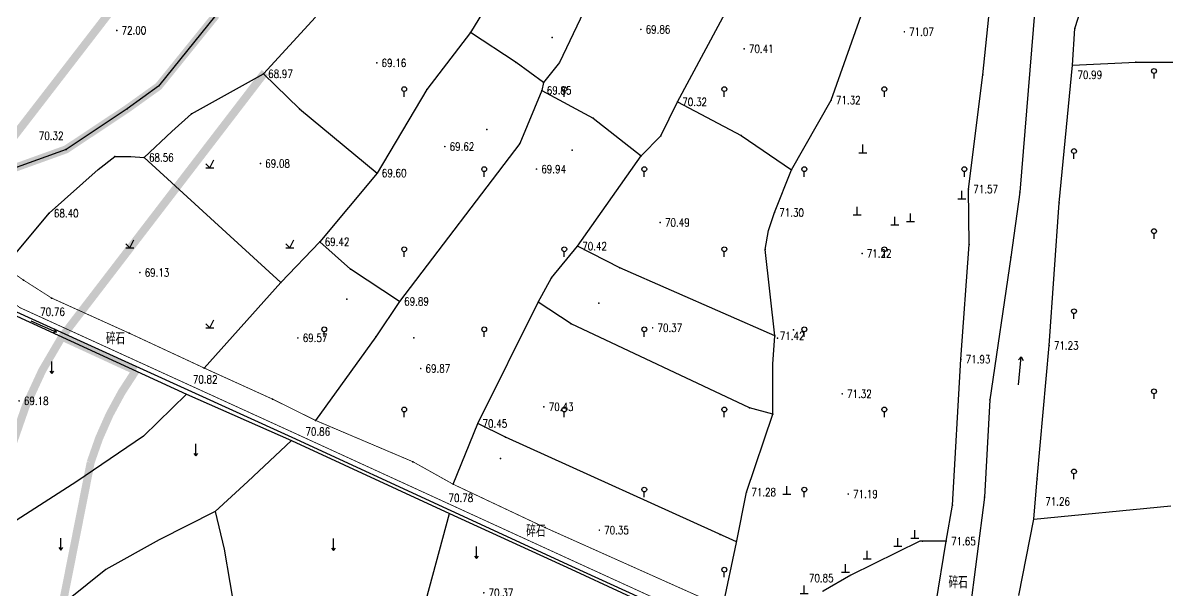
# Model space of a CAD drawing. Extents: x 10519 to 17598, y -625 to 2857.
# Drawn here: x 14022.7 to 14165.7, y 833 to 903.9 of the extents above; entities that cross this region are included whole.
import ezdxf
from ezdxf.enums import TextEntityAlignment as Align

# ---------------------------------------------------------------- set-up
doc = ezdxf.new("R2010")
doc.units = 0
doc.header["$MEASUREMENT"] = 0
doc.linetypes.add('X3', pattern=[5, 4, -1])
doc.layers.get('0').update_dxf_attribs({"linetype": 'CONTINUOUS'})
for name, color, linetype in [('0000原地形', 252, 'CONTINUOUS'), ('0000白沙溪改线', 1, 'CONTINUOUS'), ('GCD', 224, 'CONTINUOUS')]:
    doc.layers.add(name, color=color, linetype=linetype)
doc.styles.add('HZ', font='txt8.shx', dxfattribs={"width": 0.8, "bigfont": 'hz.shx'})
doc.styles.get("Standard").update_dxf_attribs({"font": 'txt8.shx', "width": 0.8, "bigfont": 'hz.shx'})
doc.styles.add('正等线体', font='txt8.shx', dxfattribs={"width": 0.8, "bigfont": 'hz.shx'})
doc.linetypes.add('10421', pattern='A,2,[150,AAA.SHX,S=1,R=0,X=0,Y=1],1e-11', length=2)

# ---------------------------------------------------------------- blocks, each defined once
blk = doc.blocks.new('GC200')
at = {"linetype": 'Continuous', "const_width": 0.2, "flags": 128}
blk.add_lwpolyline([(-0.1, 0, 1), (0.1, 0, 1)], format="xyb", close=True, dxfattribs=at)
blk = doc.blocks.new('GC111')
for p, q in [((-1, 0), (1, 0)), ((0, 0), (0, 2))]:
    blk.add_line(p, q)

msp = doc.modelspace()

# ---------------------------------------------------------------- linework, layer by layer
at = {"layer": '0000原地形', "linetype": '10421'}
for p, q in [((14142.68, 897.38, 70.94), (14144.58, 915.59, 70.94)), ((14154.2, 903.15, 70.96), (14156.39, 909.94, 70.96)), ((14123.74, 894.23, 69.96), (14127.96, 906.06, 69.96)), ((14149.21, 905.59, 70.94), (14147.34, 882.74, 70.94)), ((14153.91, 898.59, 70.96), (14154.2, 903.15, 70.96)), ((14152.24, 881.39, 70.96), (14153.91, 898.59, 70.96)), ((14140.91, 883.11, 70.94), (14142.68, 897.38, 70.94)), ((14118.77, 885.51, 69.96), (14123.74, 894.23, 69.96)), ((14116.66, 880.17, 69.96), (14118.77, 885.51, 69.96)), ((14140.98, 876.21, 70.94), (14140.91, 883.11, 70.94)), ((14147.34, 882.74, 70.94), (14146.18, 874.63, 70.94)), ((14150.98, 863.57, 70.96), (14152.24, 881.39, 70.96)), ((14115.93, 877.93, 69.96), (14116.66, 880.17, 69.96)), ((14115.48, 875.58, 69.96), (14115.93, 877.93, 69.96)), ((14116.72, 864.78, 69.96), (14115.48, 875.58, 69.96)), ((14139.96, 861.86, 70.94), (14140.98, 876.21, 70.94)), ((14146.18, 874.63, 70.94), (14143.59, 856.82, 70.94)), ((14116.44, 861.26, 69.96), (14116.72, 864.78, 69.96)), ((14149.48, 846.94, 70.96), (14150.98, 863.57, 70.96)), ((14116.44, 855.01, 69.96), (14116.44, 861.26, 69.96)), ((14138.9, 843.67, 70.94), (14139.96, 861.86, 70.94)), ((14143.59, 856.82, 70.94), (14142.89, 844.63, 70.94)), ((14113.17, 845.27, 69.96), (14116.44, 855.01, 69.96)), ((14149.09, 841.91, 70.96), (14149.48, 846.94, 70.96)), ((14111.92, 839.01, 69.96), (14113.17, 845.27, 69.96)), ((14142.89, 844.63, 70.94), (14140.99, 829.84, 70.94)), ((14138.13, 839.15, 70.94), (14138.9, 843.67, 70.94)), ((14147.19, 832.39, 70.96), (14149.09, 841.91, 70.96)), ((14110.21, 830.92, 69.96), (14111.92, 839.01, 69.96)), ((14134.83, 839.15, 70.94), (14126.2, 834.93, 70.94)), ((14136.03, 839.15, 70.94), (14134.83, 839.15, 70.94)), ((14138.13, 839.15, 70.94), (14136.03, 839.15, 70.94)), ((14136.83, 831.23, 70.94), (14138.13, 839.15, 70.94)), ((14126.2, 834.93, 70.94), (14122.73, 832.92, 70.94))]:
    msp.add_line(p, q, dxfattribs=at)
at = {"layer": '0000原地形', "linetype": 'Continuous'}
for p, q in [((14086.06, 914.83, 69.1), (14078.67, 902.68, 69.1)), ((14094.43, 908.71, 70.16), (14089.81, 898.92, 70.16)), ((14104.54, 893.99, 70.78), (14111.4, 906.81, 70.78)), ((14052.78, 897.5), (14059.3, 904.57)), ((14078.67, 902.68, 69.1), (14073.21, 895.55, 69.1)), ((14084.39, 898.91, 69.76), (14078.67, 902.68, 69.76)), ((14087.8, 896.42, 69.76), (14084.39, 898.91, 69.76)), ((14089.81, 898.92, 70.16), (14087.8, 896.42, 70.16)), ((14153.91, 898.59, 70.99), (14161.82, 898.96, 70.99)), ((14161.82, 898.96, 70.99), (14166.89, 898.96, 70.99)), ((14043.79, 892.5), (14052.78, 897.5)), ((14052.78, 897.5, 68.97), (14057.31, 893.12, 68.97)), ((14073.21, 895.55, 69.1), (14066.99, 885.11, 69.1)), ((14087.6, 895.44, 70.16), (14084.82, 888.81, 70.16)), ((14087.8, 896.42, 70.16), (14087.6, 895.44, 70.16)), ((14087.6, 895.44, 69.85), (14093.98, 891.96, 69.85)), ((14102.46, 889.77, 70.78), (14104.54, 893.99, 70.78)), ((14104.54, 893.99, 70.32), (14112.48, 889.8, 70.32)), ((14041.33, 890.3), (14043.79, 892.5)), ((14057.31, 893.12, 68.97), (14066.99, 885.11, 68.97)), ((14093.98, 891.96, 69.85), (14100.01, 887.25, 69.85)), ((14037.89, 887.05), (14041.33, 890.3)), ((14100.01, 887.25, 70.78), (14102.46, 889.77, 70.78)), ((14112.48, 889.8, 70.32), (14118.77, 885.51, 70.32)), ((14084.82, 888.81, 70.16), (14069.78, 869.09, 70.16)), ((14032.15, 885.54), (14034.21, 887.18)), ((14034.21, 887.18), (14036.21, 887.18)), ((14036.21, 887.18), (14037.89, 887.05)), ((14037.89, 887.05, 68.56), (14054.95, 871.47, 68.56)), ((14092.04, 875.98, 70.78), (14100.01, 887.25, 70.78)), ((14026.01, 880.09), (14032.15, 885.54)), ((14066.99, 885.11, 69.1), (14059.85, 876.53, 69.1)), ((14020.43, 873.41), (14026.01, 880.09)), ((14059.85, 876.53, 69.1), (14054.95, 871.47, 69.1)), ((14063.69, 873.13, 69.89), (14059.85, 876.53, 69.89)), ((14088.81, 872.05, 70.78), (14092.04, 875.98, 70.78)), ((14097.32, 873.29, 69.96), (14092.04, 875.98, 69.96)), ((14069.78, 869.09, 69.89), (14063.69, 873.13, 69.89)), ((14116.72, 864.78, 69.96), (14097.32, 873.29, 69.96)), ((14054.95, 871.47, 69.1), (14045.39, 860.77, 69.1)), ((14087.11, 869.01, 70.78), (14088.81, 872.05, 70.78)), ((14019.91, 868.22), (14043.17, 857.52)), ((14043.39, 858, 71.34), (14020.16, 868.56, 71.34)), ((14069.78, 869.09, 70.16), (14066.82, 864.66, 70.16)), ((14079.57, 853.83, 70.78), (14087.11, 869.01, 70.78)), ((14091.26, 866.28, 69.96), (14087.11, 869.01, 69.96)), ((14113.55, 855.79, 69.96), (14091.26, 866.28, 69.96)), ((14066.82, 864.66, 70.16), (14059.29, 854.24, 70.16)), ((14056.38, 852.1, 71.34), (14043.39, 858, 71.34)), ((14043.17, 857.52, 70.4), (14037.8, 852.26, 70.4)), ((14043.17, 857.52), (14056.29, 851.71)), ((14116.44, 855.01, 69.96), (14113.55, 855.79, 69.96)), ((14076.51, 846.26, 70.78), (14079.57, 853.83, 70.78)), ((14083.05, 852.13, 70.35), (14079.57, 853.83, 70.35)), ((14037.8, 852.26, 70.4), (14029.46, 846.59, 70.4)), ((14056.29, 851.71, 70.4), (14050.86, 846.6, 70.4)), ((14056.29, 851.71), (14076.06, 842.62)), ((14076.26, 842.94, 71.34), (14056.38, 852.1, 71.34)), ((14111.93, 839.06, 70.35), (14083.05, 852.13, 70.35)), ((14029.46, 846.59, 70.4), (14006.86, 832.08, 70.4)), ((14050.86, 846.6, 70.4), (14046.78, 842.85, 70.4)), ((14046.78, 842.85, 70.4), (14039.76, 839.32, 70.4)), ((14046.78, 842.85, 70.03), (14047.89, 838.14, 70.03)), ((14072.7, 830.29, 70.4), (14076.06, 842.62, 70.4)), ((14076.06, 842.62), (14091.24, 835.66)), ((14091.35, 835.99, 71.34), (14076.26, 842.94, 71.34)), ((14149.09, 841.91, 71.26), (14166.21, 843.57, 71.26)), ((14039.76, 839.32, 70.4), (14033.09, 835.61, 70.4)), ((14047.89, 838.14, 70.03), (14049.47, 828.77, 70.03)), ((14033.09, 835.61, 70.4), (14024.2, 828.49, 70.4)), ((14091.24, 835.66), (14110.04, 827)), ((14110.46, 827.29, 71.34), (14091.35, 835.99, 71.34))]:
    msp.add_line(p, q, dxfattribs=at)
at = {"layer": '0000原地形'}
for p, q in [((14164.09, 896.91), (14164.09, 897.56)), ((14070.39, 894.65), (14070.39, 895.3)), ((14090.39, 894.65), (14090.39, 895.3)), ((14110.39, 894.65), (14110.39, 895.3)), ((14130.39, 894.65), (14130.39, 895.3)), ((14046.1, 885.77), (14046.6, 886.77)), ((14154.09, 886.91), (14154.09, 887.56)), ((14045.6, 886.27), (14046.1, 885.77)), ((14045.6, 885.77), (14046.6, 885.77)), ((14080.39, 884.65), (14080.39, 885.3)), ((14100.39, 884.65), (14100.39, 885.3)), ((14120.39, 884.65), (14120.39, 885.3)), ((14140.39, 884.65), (14140.39, 885.3)), ((14036.1, 875.77), (14036.6, 876.77)), ((14056.1, 875.77), (14056.6, 876.77)), ((14164.09, 876.91), (14164.09, 877.56)), ((14035.6, 876.27), (14036.1, 875.77)), ((14035.6, 875.77), (14036.6, 875.77)), ((14055.6, 876.27), (14056.1, 875.77)), ((14055.6, 875.77), (14056.6, 875.77)), ((14070.39, 874.65), (14070.39, 875.3)), ((14090.39, 874.65), (14090.39, 875.3)), ((14110.39, 874.65), (14110.39, 875.3)), ((14130.39, 874.65), (14130.39, 875.3)), ((14023.73, 866.68), (14026.93, 865.25)), ((14046.1, 865.77), (14046.6, 866.77)), ((14154.09, 866.91), (14154.09, 867.56)), ((14026.93, 865.25), (14026.43, 865.15)), ((14026.93, 865.25), (14026.67, 865.67)), ((14045.6, 866.27), (14046.1, 865.77)), ((14045.6, 865.77), (14046.6, 865.77)), ((14060.39, 864.65), (14060.39, 865.3)), ((14080.39, 864.65), (14080.39, 865.3)), ((14100.39, 864.65), (14100.39, 865.3)), ((14120.39, 864.65), (14120.39, 865.3)), ((14026.36, 860.1), (14026.36, 861.6)), ((14147.47, 862.16), (14147.15, 861.78)), ((14147.16, 858.68), (14147.47, 862.16)), ((14147.47, 862.16), (14147.72, 861.73)), ((14026.11, 860.4), (14026.36, 860.1)), ((14026.36, 860.1), (14026.61, 860.4)), ((14164.09, 856.91), (14164.09, 857.56)), ((14070.39, 854.65), (14070.39, 855.3)), ((14090.39, 854.65), (14090.39, 855.3)), ((14110.39, 854.65), (14110.39, 855.3)), ((14130.39, 854.65), (14130.39, 855.3)), ((14044.36, 849.79), (14044.36, 851.29)), ((14044.11, 850.09), (14044.36, 849.79)), ((14044.36, 849.79), (14044.61, 850.09)), ((14154.09, 846.91), (14154.09, 847.56)), ((14100.39, 844.65), (14100.39, 845.3)), ((14120.39, 844.65), (14120.39, 845.3)), ((14027.47, 838.05), (14027.47, 839.55)), ((14061.56, 837.98), (14061.56, 839.48)), ((14027.22, 838.35), (14027.47, 838.05)), ((14027.47, 838.05), (14027.72, 838.35)), ((14061.31, 838.28), (14061.56, 837.98)), ((14061.56, 837.98), (14061.81, 838.28)), ((14079.4, 837), (14079.4, 838.5)), ((14079.15, 837.3), (14079.4, 837)), ((14079.4, 837), (14079.65, 837.3)), ((14110.39, 834.65), (14110.39, 835.3))]:
    msp.add_line(p, q, dxfattribs=at)
at = {"layer": '0000原地形', "linetype": 'Continuous', "elevation": 68.46}
msp.add_lwpolyline([(14046.85, 904.81), (14039.69, 895.95), (14035.75, 893.13), (14028.12, 888.07), (14016.31, 883.82)], dxfattribs=at)
at = {"layer": '0000原地形', "linetype": 'X3', "const_width": 0.1, "elevation": 71.18, "flags": 128}
msp.add_lwpolyline([(14003.29, 884.9), (14005.14, 884.55), (14007.82, 881.9), (14019.67, 870.3), (14022.36, 868.31), (14056.32, 852.81), (14091.55, 836.67), (14119, 824.13), (14133.2, 818.03), (14133.2, 818.03)], dxfattribs=at)
at = {"layer": '0000原地形', "linetype": 'Continuous', "const_width": 0.1, "elevation": 71.08, "flags": 128}
msp.add_lwpolyline([(14019.74, 874.23), (14020.43, 873.41), (14022.79, 871.76), (14026.32, 869.51), (14036.01, 865.13), (14045.39, 860.77), (14053.93, 856.89), (14059.29, 854.24), (14071.48, 849.07), (14076.51, 846.26), (14087.99, 840.85), (14110.21, 830.92), (14117.76, 827.55)], dxfattribs=at)
at = {"layer": '0000原地形'}
for centre in [(14164.09, 897.86), (14070.39, 895.6), (14090.39, 895.6), (14110.39, 895.6), (14130.39, 895.6), (14154.09, 887.86), (14080.39, 885.6), (14100.39, 885.6), (14120.39, 885.6), (14140.39, 885.6), (14164.09, 877.86), (14070.39, 875.6), (14090.39, 875.6), (14110.39, 875.6), (14130.39, 875.6), (14154.09, 867.86), (14060.39, 865.6), (14080.39, 865.6), (14100.39, 865.6), (14120.39, 865.6), (14164.09, 857.86), (14070.39, 855.6), (14090.39, 855.6), (14110.39, 855.6), (14130.39, 855.6), (14154.09, 847.86), (14100.39, 845.6), (14120.39, 845.6), (14110.39, 835.6)]:
    msp.add_ellipse(centre, major_axis=(-0.212, 0.212), ratio=1, start_param=3.926991, end_param=10.210176, dxfattribs=at)
at = {"layer": '0000原地形', "linetype": 'Continuous'}
for p in [(14034.46, 902.93, 72), (14078.67, 902.68, 69.3), (14154.2, 903.15, 70.92), (14088.87, 902.05, 69.49), (14112.86, 900.63, 70.41), (14066.96, 898.86, 69.16), (14084.39, 898.91, 69.51), (14153.91, 898.59, 70.99), (14161.82, 898.96, 71.22), (14052.78, 897.5, 68.97), (14142.68, 897.38, 71.54), (14073.21, 895.55, 69.65), (14087.6, 895.44, 69.85), (14087.8, 896.42, 69.76), (14104.54, 893.99, 70.32), (14123.74, 894.23, 71.32), (14035.75, 893.13, 70.79), (14043.79, 892.5, 68.3), (14057.31, 893.12, 68.92), (14093.98, 891.96, 69.81), (14080.7, 890.56, 69.62), (14102.46, 889.77, 70.57), (14112.48, 889.8, 70.41), (14028.12, 888.07, 70.32), (14084.82, 888.81, 69.93), (14034.21, 887.18, 68.35), (14037.89, 887.05, 68.56), (14091.39, 887.98, 69.94), (14099.93, 887.32, 70.34), (14100.01, 887.25, 70.36), (14127.7, 887.66, 71.08), (14052.42, 886.31, 69.08), (14118.77, 885.51, 71.08), (14066.99, 885.11, 69.6), (14140.91, 883.11, 71.57), (14147.34, 882.74, 71.12), (14140.06, 881.9, 71.45), (14152.24, 881.39, 71.27), (14026.01, 880.09, 68.4), (14116.66, 880.17, 71.3), (14126.99, 879.89, 71.23), (14102.38, 878.93, 70.49), (14131.68, 878.66, 71.13), (14133.64, 879.08, 71.17), (14059.85, 876.53, 69.42), (14092.04, 875.98, 70.42), (14115.48, 875.58, 71.47), (14140.98, 876.21, 71.45), (14127.6, 875.07, 71.22), (14146.18, 874.63, 71.45), (14063.69, 873.13, 69.49), (14097.32, 873.29, 70.46), (14022.79, 871.76, 70.73), (14054.95, 871.47, 70.31), (14088.81, 872.05, 70.29), (14026.32, 869.51, 70.76), (14063.22, 869.35, 69.57), (14069.78, 869.09, 69.89), (14087.11, 869.01, 70.41), (14094.72, 868.88, 70.37), (14091.26, 866.28, 70.41), (14119.02, 865.55, 71.32), (14036.01, 865.13, 70.75), (14066.82, 864.66, 69.81), (14071.59, 864.53, 69.87), (14116.72, 864.78, 71.42), (14117.04, 864.52, 71.59), (14150.98, 863.57, 71.23), (14139.96, 861.86, 71.93), (14045.39, 860.77, 70.82), (14053.93, 856.89, 70.86), (14143.59, 856.82, 71.97), (14087.85, 855.92, 70.43), (14113.55, 855.79, 70.45), (14059.29, 854.24, 70.86), (14079.57, 853.83, 70.45), (14116.44, 855.01, 71.63), (14083.05, 852.13, 70.43), (14082.4, 849.46, 70.35), (14071.48, 849.07, 70.91), (14149.48, 846.94, 71.24), (14076.51, 846.26, 70.78), (14113.17, 845.27, 71.28), (14118.2, 845.04, 71.19), (14142.89, 844.63, 71.89), (14138.9, 843.67, 71.95), (14087.99, 840.85, 70.91), (14149.09, 841.91, 71.26), (14109.88, 839.99, 70.35), (14134.21, 839.52, 71.37), (14135.16, 839.15, 71.56), (14138.13, 839.15, 71.65)]:
    msp.add_point(p, dxfattribs=at)
at = {"layer": '0000白沙溪改线', "const_width": 1}
for points in [[(13778.65, 1222.46, 0.286738), (13825.12, 1211.75), (13856.34, 1222.52, -0.048149), (13871.28, 1226.11), (13877.69, 1227.01, -0.066902), (13899, 1227.14), (13920.16, 1224.42, 0.072578), (13949.03, 1224.92), (13954.85, 1225.87, 0.053644), (13975.48, 1231.57), (13996.86, 1240.02, -0.394984), (14035, 1224.97), (14047.42, 1198.77, -0.038165), (14052.88, 1184.54), (14072.8, 1117.8, -0.022865), (14074.57, 1110.71), (14085.17, 1058.03, -0.032004), (14086.55, 1047.9), (14090.34, 994.31, -0.155233), (14086.06, 976.63), (14078.52, 964.2, -0.028359), (14073.38, 956.73), (14011.63, 876.75)], [(13778.65, 1222.46, 0.286738), (13825.12, 1211.75), (13856.34, 1222.52, -0.048149), (13871.28, 1226.11), (13877.69, 1227.01, -0.066902), (13899, 1227.14), (13920.16, 1224.42, 0.072578), (13949.03, 1224.92), (13954.85, 1225.87, 0.053644), (13975.48, 1231.57), (13996.86, 1240.02, -0.394984), (14035, 1224.97), (14047.42, 1198.77, -0.038165), (14052.88, 1184.54), (14072.8, 1117.8, -0.022865), (14074.57, 1110.71), (14085.17, 1058.03, -0.032004), (14086.55, 1047.9), (14090.34, 994.31, -0.155233), (14086.06, 976.63), (14078.52, 964.2, -0.028359), (14073.38, 956.73), (14011.63, 876.75)], [(14027.62, 864.68, 0.073518), (14021.48, 851.4), (14015.36, 820.53, -0.057042), (14008.42, 798.87), (13996.59, 772.63, -0.044906), (13987.78, 757.02), (13946.6, 697.25, 0.053083), (13936.5, 678.64), (13918.63, 635.3, -0.035272), (13912.35, 622.69), (13885.99, 577.92)]]:
    msp.add_lwpolyline(points, format="xyb", dxfattribs=at)
at = {"layer": '0000白沙溪改线', "color": 4, "const_width": 1, "elevation": 68.18}
msp.add_lwpolyline([(14046.85, 904.81), (14039.69, 895.95), (14035.75, 893.13), (14028.12, 888.07), (14016.31, 883.82)], dxfattribs=at)
msp.add_lwpolyline([(14046.85, 904.81), (14039.69, 895.95), (14035.75, 893.13), (14028.12, 888.07), (14016.31, 883.82)], dxfattribs=at)
at = {"layer": '0000白沙溪改线', "const_width": 1}
for points in [[(14052.97, 897.68), (14027.62, 864.68)], [(14052.97, 897.68), (14027.62, 864.68)], [(14027.62, 864.68), (14036.83, 860.44)], [(14027.62, 864.68), (14036.83, 860.44)]]:
    msp.add_lwpolyline(points, dxfattribs=at)
at = {"layer": '0000白沙溪改线', "color": 3, "const_width": 1}
msp.add_lwpolyline([(14036.83, 860.44, 0.080272), (14031.2, 848.99), (14025.17, 818.59, -0.057042), (14017.54, 794.76), (14005.7, 768.52, -0.044906), (13996.02, 751.35), (13954.84, 691.58, 0.053083), (13945.75, 674.83), (13927.87, 631.49, -0.035272), (13920.97, 617.61), (13894.6, 572.84)], format="xyb", dxfattribs=at)

# ---------------------------------------------------------------- block references
at = {"layer": '0000原地形', "linetype": 'Continuous', "xscale": 0.5, "yscale": 0.5}
for p in [(14127.7, 887.66, 71.08), (14140.06, 881.9, 71.45), (14126.99, 879.89, 71.23), (14131.68, 878.66, 71.13), (14133.64, 879.08, 71.17), (14118.2, 845.04, 71.19), (14132.06, 838.52), (14134.21, 839.52, 71.37), (14128.26, 836.97), (14125.54, 835.29), (14120.39, 832.61)]:
    msp.add_blockref('GC111', p, dxfattribs=at)
at = {"layer": 'GCD', "linetype": 'Continuous'}
ref = msp.add_blockref('GC200', (14034.46, 902.93, 72), dxfattribs=dict(at, xscale=0.5, yscale=0.5, zscale=0.5))
ref.add_attrib('height', '72.00', dxfattribs={"linetype": 'Continuous', "height": 1, "style": '正等线体', "width": 0.8}).set_placement((14035.06, 902.93, 72), align=Align.MIDDLE_LEFT)
ref = msp.add_blockref('GC200', (14099.96, 903.05, 69.86), dxfattribs=dict(at, xscale=0.5, yscale=0.5, zscale=0.5))
ref.add_attrib('height', '69.86', dxfattribs={"linetype": 'Continuous', "height": 1, "style": '正等线体', "width": 0.8}).set_placement((14100.56, 903.05, 69.86), align=Align.MIDDLE_LEFT)
ref = msp.add_blockref('GC200', (14132.89, 902.75, 71.07), dxfattribs=dict(at, xscale=0.5, yscale=0.5, zscale=0.5))
ref.add_attrib('height', '71.07', dxfattribs={"linetype": 'Continuous', "height": 1, "style": '正等线体', "width": 0.8}).set_placement((14133.49, 902.75, 71.07), align=Align.MIDDLE_LEFT)
ref = msp.add_blockref('GC200', (14112.86, 900.63, 70.41), dxfattribs=dict(at, xscale=0.5, yscale=0.5, zscale=0.5))
ref.add_attrib('height', '70.41', dxfattribs={"linetype": 'Continuous', "height": 1, "style": '正等线体', "width": 0.8}).set_placement((14113.46, 900.63, 70.41), align=Align.MIDDLE_LEFT)
ref = msp.add_blockref('GC200', (14066.96, 898.86, 69.16), dxfattribs=dict(at, xscale=0.5, yscale=0.5, zscale=0.5))
ref.add_attrib('height', '69.16', dxfattribs={"linetype": 'Continuous', "height": 1, "style": '正等线体', "width": 0.8}).set_placement((14067.56, 898.86, 69.16), align=Align.MIDDLE_LEFT)
ref = msp.add_blockref('GC200', (14153.91, 898.59, 70.99), dxfattribs=dict(at, xscale=0.5, yscale=0.5, zscale=0.5))
ref.add_attrib('height', '70.99', dxfattribs={"linetype": 'Continuous', "height": 1, "style": '正等线体', "width": 0.8}).set_placement((14154.52, 897.38, 70.99), align=Align.MIDDLE_LEFT)
ref = msp.add_blockref('GC200', (14052.78, 897.5, 68.97), dxfattribs=dict(at, xscale=0.5, yscale=0.5, zscale=0.5))
ref.add_attrib('height', '68.97', dxfattribs={"linetype": 'Continuous', "height": 1, "style": '正等线体', "width": 0.8}).set_placement((14053.38, 897.5, 68.97), align=Align.MIDDLE_LEFT)
ref = msp.add_blockref('GC200', (14087.6, 895.44, 69.85), dxfattribs=dict(at, xscale=0.5, yscale=0.5, zscale=0.5))
ref.add_attrib('height', '69.85', dxfattribs={"linetype": 'Continuous', "height": 1, "style": '正等线体', "width": 0.8}).set_placement((14088.2, 895.44, 69.85), align=Align.MIDDLE_LEFT)
ref = msp.add_blockref('GC200', (14104.54, 893.99, 70.32), dxfattribs=dict(at, xscale=0.5, yscale=0.5, zscale=0.5))
ref.add_attrib('height', '70.32', dxfattribs={"linetype": 'Continuous', "height": 1, "style": '正等线体', "width": 0.8}).set_placement((14105.14, 893.99, 70.32), align=Align.MIDDLE_LEFT)
ref = msp.add_blockref('GC200', (14123.74, 894.23, 71.32), dxfattribs=dict(at, xscale=0.5, yscale=0.5, zscale=0.5))
ref.add_attrib('height', '71.32', dxfattribs={"linetype": 'Continuous', "height": 1, "style": '正等线体', "width": 0.8}).set_placement((14124.34, 894.23, 71.32), align=Align.MIDDLE_LEFT)
ref = msp.add_blockref('GC200', (14028.12, 888.07, 70.32), dxfattribs=dict(at, xscale=0.5, yscale=0.5, zscale=0.5))
ref.add_attrib('height', '70.32', dxfattribs={"linetype": 'Continuous', "height": 1, "style": '正等线体', "width": 0.8}).set_placement((14024.72, 889.76, 70.32), align=Align.MIDDLE_LEFT)
ref = msp.add_blockref('GC200', (14075.46, 888.42, 69.62), dxfattribs=dict(at, xscale=0.5, yscale=0.5, zscale=0.5))
ref.add_attrib('height', '69.62', dxfattribs={"linetype": 'Continuous', "height": 1, "style": '正等线体', "width": 0.8}).set_placement((14076.06, 888.42, 69.62), align=Align.MIDDLE_LEFT)
ref = msp.add_blockref('GC200', (14037.89, 887.05, 68.56), dxfattribs=dict(at, xscale=0.5, yscale=0.5, zscale=0.5))
ref.add_attrib('height', '68.56', dxfattribs={"linetype": 'Continuous', "height": 1, "style": '正等线体', "width": 0.8}).set_placement((14038.49, 887.05, 68.56), align=Align.MIDDLE_LEFT)
ref = msp.add_blockref('GC200', (14052.42, 886.31, 69.08), dxfattribs=dict(at, xscale=0.5, yscale=0.5, zscale=0.5))
ref.add_attrib('height', '69.08', dxfattribs={"linetype": 'Continuous', "height": 1, "style": '正等线体', "width": 0.8}).set_placement((14053.02, 886.31, 69.08), align=Align.MIDDLE_LEFT)
ref = msp.add_blockref('GC200', (14066.99, 885.11, 69.6), dxfattribs=dict(at, xscale=0.5, yscale=0.5, zscale=0.5))
ref.add_attrib('height', '69.60', dxfattribs={"linetype": 'Continuous', "height": 1, "style": '正等线体', "width": 0.8}).set_placement((14067.59, 885.11, 69.6), align=Align.MIDDLE_LEFT)
ref = msp.add_blockref('GC200', (14086.92, 885.61, 69.94), dxfattribs=dict(at, xscale=0.5, yscale=0.5, zscale=0.5))
ref.add_attrib('height', '69.94', dxfattribs={"linetype": 'Continuous', "height": 1, "style": '正等线体', "width": 0.8}).set_placement((14087.52, 885.61, 69.94), align=Align.MIDDLE_LEFT)
ref = msp.add_blockref('GC200', (14140.91, 883.11, 71.57), dxfattribs=dict(at, xscale=0.5, yscale=0.5, zscale=0.5))
ref.add_attrib('height', '71.57', dxfattribs={"linetype": 'Continuous', "height": 1, "style": '正等线体', "width": 0.8}).set_placement((14141.51, 883.11, 71.57), align=Align.MIDDLE_LEFT)
ref = msp.add_blockref('GC200', (14026.01, 880.09, 68.4), dxfattribs=dict(at, xscale=0.5, yscale=0.5, zscale=0.5))
ref.add_attrib('height', '68.40', dxfattribs={"linetype": 'Continuous', "height": 1, "style": '正等线体', "width": 0.8}).set_placement((14026.61, 880.09, 68.4), align=Align.MIDDLE_LEFT)
ref = msp.add_blockref('GC200', (14116.66, 880.17, 71.3), dxfattribs=dict(at, xscale=0.5, yscale=0.5, zscale=0.5))
ref.add_attrib('height', '71.30', dxfattribs={"linetype": 'Continuous', "height": 1, "style": '正等线体', "width": 0.8}).set_placement((14117.26, 880.17, 71.3), align=Align.MIDDLE_LEFT)
ref = msp.add_blockref('GC200', (14102.38, 878.93, 70.49), dxfattribs=dict(at, xscale=0.5, yscale=0.5, zscale=0.5))
ref.add_attrib('height', '70.49', dxfattribs={"linetype": 'Continuous', "height": 1, "style": '正等线体', "width": 0.8}).set_placement((14102.98, 878.93, 70.49), align=Align.MIDDLE_LEFT)
ref = msp.add_blockref('GC200', (14059.85, 876.53, 69.42), dxfattribs=dict(at, xscale=0.5, yscale=0.5, zscale=0.5))
ref.add_attrib('height', '69.42', dxfattribs={"linetype": 'Continuous', "height": 1, "style": '正等线体', "width": 0.8}).set_placement((14060.45, 876.53, 69.42), align=Align.MIDDLE_LEFT)
ref = msp.add_blockref('GC200', (14092.04, 875.98, 70.42), dxfattribs=dict(at, xscale=0.5, yscale=0.5, zscale=0.5))
ref.add_attrib('height', '70.42', dxfattribs={"linetype": 'Continuous', "height": 1, "style": '正等线体', "width": 0.8}).set_placement((14092.64, 875.98, 70.42), align=Align.MIDDLE_LEFT)
ref = msp.add_blockref('GC200', (14127.6, 875.07, 71.22), dxfattribs=dict(at, xscale=0.5, yscale=0.5, zscale=0.5))
ref.add_attrib('height', '71.22', dxfattribs={"linetype": 'Continuous', "height": 1, "style": '正等线体', "width": 0.8}).set_placement((14128.2, 875.07, 71.22), align=Align.MIDDLE_LEFT)
ref = msp.add_blockref('GC200', (14037.35, 872.69, 69.13), dxfattribs=dict(at, xscale=0.5, yscale=0.5, zscale=0.5))
ref.add_attrib('height', '69.13', dxfattribs={"linetype": 'Continuous', "height": 1, "style": '正等线体', "width": 0.8}).set_placement((14037.95, 872.69, 69.13), align=Align.MIDDLE_LEFT)
ref = msp.add_blockref('GC200', (14026.32, 869.51, 70.76), dxfattribs=dict(at, xscale=0.5, yscale=0.5, zscale=0.5))
ref.add_attrib('height', '70.76', dxfattribs={"linetype": 'Continuous', "height": 1, "style": '正等线体', "width": 0.8}).set_placement((14024.89, 867.8, 70.76), align=Align.MIDDLE_LEFT)
ref = msp.add_blockref('GC200', (14069.78, 869.09, 69.89), dxfattribs=dict(at, xscale=0.5, yscale=0.5, zscale=0.5))
ref.add_attrib('height', '69.89', dxfattribs={"linetype": 'Continuous', "height": 1, "style": '正等线体', "width": 0.8}).set_placement((14070.38, 869.09, 69.89), align=Align.MIDDLE_LEFT)
ref = msp.add_blockref('GC200', (14101.44, 865.79, 70.37), dxfattribs=dict(at, xscale=0.5, yscale=0.5, zscale=0.5))
ref.add_attrib('height', '70.37', dxfattribs={"linetype": 'Continuous', "height": 1, "style": '正等线体', "width": 0.8}).set_placement((14102.04, 865.79, 70.37), align=Align.MIDDLE_LEFT)
ref = msp.add_blockref('GC200', (14116.72, 864.78, 71.42), dxfattribs=dict(at, xscale=0.5, yscale=0.5, zscale=0.5))
ref.add_attrib('height', '71.42', dxfattribs={"linetype": 'Continuous', "height": 1, "style": '正等线体', "width": 0.8}).set_placement((14117.32, 864.78, 71.42), align=Align.MIDDLE_LEFT)
ref = msp.add_blockref('GC200', (14057.1, 864.53, 69.57), dxfattribs=dict(at, xscale=0.5, yscale=0.5, zscale=0.5))
ref.add_attrib('height', '69.57', dxfattribs={"linetype": 'Continuous', "height": 1, "style": '正等线体', "width": 0.8}).set_placement((14057.7, 864.53, 69.57), align=Align.MIDDLE_LEFT)
ref = msp.add_blockref('GC200', (14150.98, 863.57, 71.23), dxfattribs=dict(at, xscale=0.5, yscale=0.5, zscale=0.5))
ref.add_attrib('height', '71.23', dxfattribs={"linetype": 'Continuous', "height": 1, "style": '正等线体', "width": 0.8}).set_placement((14151.58, 863.57, 71.23), align=Align.MIDDLE_LEFT)
ref = msp.add_blockref('GC200', (14139.96, 861.86, 71.93), dxfattribs=dict(at, xscale=0.5, yscale=0.5, zscale=0.5))
ref.add_attrib('height', '71.93', dxfattribs={"linetype": 'Continuous', "height": 1, "style": '正等线体', "width": 0.8}).set_placement((14140.56, 861.86, 71.93), align=Align.MIDDLE_LEFT)
ref = msp.add_blockref('GC200', (14045.39, 860.77, 70.82), dxfattribs=dict(at, xscale=0.5, yscale=0.5, zscale=0.5))
ref.add_attrib('height', '70.82', dxfattribs={"linetype": 'Continuous', "height": 1, "style": '正等线体', "width": 0.8}).set_placement((14043.97, 859.36, 70.82), align=Align.MIDDLE_LEFT)
ref = msp.add_blockref('GC200', (14072.45, 860.71, 69.87), dxfattribs=dict(at, xscale=0.5, yscale=0.5, zscale=0.5))
ref.add_attrib('height', '69.87', dxfattribs={"linetype": 'Continuous', "height": 1, "style": '正等线体', "width": 0.8}).set_placement((14073.05, 860.71, 69.87), align=Align.MIDDLE_LEFT)
ref = msp.add_blockref('GC200', (14125.13, 857.55, 71.32), dxfattribs=dict(at, xscale=0.5, yscale=0.5, zscale=0.5))
ref.add_attrib('height', '71.32', dxfattribs={"linetype": 'Continuous', "height": 1, "style": '正等线体', "width": 0.8}).set_placement((14125.73, 857.55, 71.32), align=Align.MIDDLE_LEFT)
ref = msp.add_blockref('GC200', (14022.26, 856.67, 69.18), dxfattribs=dict(at, xscale=0.5, yscale=0.5, zscale=0.5))
ref.add_attrib('height', '69.18', dxfattribs={"linetype": 'Continuous', "height": 1, "style": 'HZ', "width": 0.8}).set_placement((14022.86, 856.67, 69.18), align=Align.MIDDLE_LEFT)
ref = msp.add_blockref('GC200', (14087.85, 855.92, 70.43), dxfattribs=dict(at, xscale=0.5, yscale=0.5, zscale=0.5))
ref.add_attrib('height', '70.43', dxfattribs={"linetype": 'Continuous', "height": 1, "style": '正等线体', "width": 0.8}).set_placement((14088.45, 855.92, 70.43), align=Align.MIDDLE_LEFT)
ref = msp.add_blockref('GC200', (14059.29, 854.24, 70.86), dxfattribs=dict(at, xscale=0.5, yscale=0.5, zscale=0.5))
ref.add_attrib('height', '70.86', dxfattribs={"linetype": 'Continuous', "height": 1, "style": '正等线体', "width": 0.8}).set_placement((14058.04, 852.83, 70.86), align=Align.MIDDLE_LEFT)
ref = msp.add_blockref('GC200', (14079.57, 853.83, 70.45), dxfattribs=dict(at, xscale=0.5, yscale=0.5, zscale=0.5))
ref.add_attrib('height', '70.45', dxfattribs={"linetype": 'Continuous', "height": 1, "style": '正等线体', "width": 0.8}).set_placement((14080.17, 853.83, 70.45), align=Align.MIDDLE_LEFT)
ref = msp.add_blockref('GC200', (14076.51, 846.26, 70.78), dxfattribs=dict(at, xscale=0.5, yscale=0.5, zscale=0.5))
ref.add_attrib('height', '70.78', dxfattribs={"linetype": 'Continuous', "height": 1, "style": '正等线体', "width": 0.8}).set_placement((14075.92, 844.55, 70.78), align=Align.MIDDLE_LEFT)
ref = msp.add_blockref('GC200', (14113.17, 845.27, 71.28), dxfattribs=dict(at, xscale=0.5, yscale=0.5, zscale=0.5))
ref.add_attrib('height', '71.28', dxfattribs={"linetype": 'Continuous', "height": 1, "style": '正等线体', "width": 0.8}).set_placement((14113.77, 845.27, 71.28), align=Align.MIDDLE_LEFT)
ref = msp.add_blockref('GC200', (14125.88, 845.04, 71.19), dxfattribs=dict(at, xscale=0.5, yscale=0.5, zscale=0.5))
ref.add_attrib('height', '71.19', dxfattribs={"linetype": 'Continuous', "height": 1, "style": '正等线体', "width": 0.8}).set_placement((14126.48, 845.04, 71.19), align=Align.MIDDLE_LEFT)
ref = msp.add_blockref('GC200', (14149.09, 841.91, 71.26), dxfattribs=dict(at, xscale=0.5, yscale=0.5, zscale=0.5))
ref.add_attrib('height', '71.26', dxfattribs={"linetype": 'Continuous', "height": 1, "style": '正等线体', "width": 0.8}).set_placement((14150.5, 844.11, 71.26), align=Align.MIDDLE_LEFT)
ref = msp.add_blockref('GC200', (14094.77, 840.53, 70.35), dxfattribs=dict(at, xscale=0.5, yscale=0.5, zscale=0.5))
ref.add_attrib('height', '70.35', dxfattribs={"linetype": 'Continuous', "height": 1, "style": '正等线体', "width": 0.8}).set_placement((14095.37, 840.53, 70.35), align=Align.MIDDLE_LEFT)
ref = msp.add_blockref('GC200', (14138.13, 839.15, 71.65), dxfattribs=dict(at, xscale=0.5, yscale=0.5, zscale=0.5))
ref.add_attrib('height', '71.65', dxfattribs={"linetype": 'Continuous', "height": 1, "style": '正等线体', "width": 0.8}).set_placement((14138.73, 839.15, 71.65), align=Align.MIDDLE_LEFT)
ref = msp.add_blockref('GC200', (14122.73, 832.92, 70.85), dxfattribs=dict(at, xscale=0.5, yscale=0.5, zscale=0.5))
ref.add_attrib('height', '70.85', dxfattribs={"linetype": 'Continuous', "height": 1, "style": '正等线体', "width": 0.8}).set_placement((14120.96, 834.55, 70.85), align=Align.MIDDLE_LEFT)
ref = msp.add_blockref('GC200', (14080.33, 832.71, 70.37), dxfattribs=dict(at, xscale=0.5, yscale=0.5, zscale=0.5))
ref.add_attrib('height', '70.37', dxfattribs={"linetype": 'Continuous', "height": 1, "style": 'HZ', "width": 0.8}).set_placement((14080.93, 832.71, 70.37), align=Align.MIDDLE_LEFT)

# ---------------------------------------------------------------- texts
at = {"layer": '0000原地形', "linetype": 'Continuous', "width": 0.8}
for p in [(14034.3, 864.56), (14086.84, 840.52), (14139.61, 834.1)]:
    msp.add_text('碎石', height=1.5, dxfattribs=at).set_placement(p, align=Align.MIDDLE)

doc.saveas('drawing.dxf')
